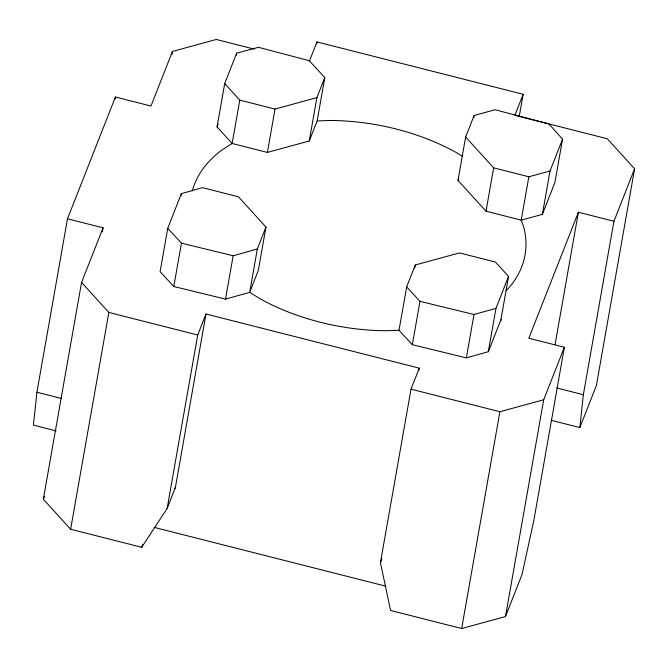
<?xml version="1.0" encoding="UTF-8"?>
<svg xmlns="http://www.w3.org/2000/svg" width="668" height="668" viewBox="0 0 668 668"><rect width="100%" height="100%" fill="white"/><g stroke="black" fill="none" stroke-linecap="round" stroke-linejoin="round"><path stroke-width="1" d="M254.441 49.156L216.265 39.47L172.453 51.436L150.968 106.037L115.422 97.01L67.493 218.803L36.915 392.25L33.4 425.107L56.112 430.877M551.209 420.306L579.849 427.57L583.356 394.713L613.942 221.267L634.6 168.77L607.312 138.752L514.886 115.28L523.144 94.28L316.958 41.934L309.451 61.022M418.919 370.222L419.287 368.168L205.986 314.01L175.4 487.456L167.142 508.457L141.716 547.301L70.624 529.248L43.336 499.23L81.563 282.422L103.047 227.83L67.493 218.803M115.063 99.064L115.422 97.01M102.321 231.93L103.047 227.83M70.624 529.248L108.851 312.449L81.563 282.422M171.91 54.525L172.453 51.436M265.964 227.07L257.33 248.997L249.69 292.359L258.316 270.431L265.964 227.07L238.443 196.793L202.596 187.683L181.379 193.62L167.735 228.297L160.095 271.659L173.797 286.514L225.517 299.122L249.69 292.359L260.386 298.947A169.513 102.488 10 0 0 385.545 330.727L399.013 330.276L412.323 344.696L466.347 357.873L488.316 351.719L500.916 319.713L508.557 276.352L495.322 262.006L459.475 252.913L415.287 264.987L406.662 286.914L399.013 330.276M181.028 195.641L181.379 193.62M173.797 286.514L181.437 243.152L167.735 228.297M217.05 126.903L224.698 83.542L236.664 53.139L258.499 47.311L309.234 60.705L324.79 77.563L317.15 120.925L309.251 140.99L267.384 152.429L232.138 143.486L217.05 126.903L218.177 124.048M236.305 55.16L236.664 53.139M167.142 508.457L197.72 335.01L205.986 314.01M224.698 83.542L239.779 100.125L232.138 143.486L221.551 150.275A169.513 102.488 10 0 0 192.284 190.99M225.517 299.122L233.165 255.769L257.33 248.997M267.384 152.429L275.032 109.068L316.899 97.628L324.79 77.563M316.599 43.988L316.958 41.934M309.251 140.99L316.899 97.628M414.753 268.01L415.287 264.987M412.323 344.696L419.972 301.335L406.662 286.914M613.942 221.267L578.396 212.24L528.814 338.233L564.368 347.26L533.782 520.706L522.009 574.563L505.476 616.564L461.663 628.53L390.571 610.485L380.434 562.606L411.02 389.16L419.287 368.168M457.998 180.385L465.638 137.023L474.121 115.472L495.055 109.744L548.971 123.972L562.548 139.144L554.899 182.506L542.366 214.361L521.215 220.148L486.003 211.205L457.998 180.385L458.732 178.515M473.771 117.493L474.121 115.472M486.003 211.205L493.652 167.843L465.638 137.023M466.347 357.873L473.996 314.511L495.965 308.365L508.557 276.352M519.17 116.858L523.144 94.28M488.316 351.719L495.965 308.365M562.548 139.144L550.014 171L528.864 176.786L521.215 220.148L523.704 226.986A169.513 102.488 10 0 1 506.202 290.697M461.663 628.53L499.898 411.73L543.71 399.756L564.368 347.26M542.366 214.361L550.014 171M505.476 616.564L543.71 399.756M555.05 344.638L578.396 212.24M634.6 168.77L596.374 385.578L579.849 427.57M43.336 499.23L44.464 496.357M141.716 547.301L142.843 544.437M380.434 562.606L381.937 558.79M174.273 489.185L175.4 487.456M317.15 120.925L330.618 120.465A169.513 102.488 10 0 1 455.776 152.246L462.365 156.304M181.437 243.152L233.165 255.769M419.972 301.335L473.996 314.511M239.779 100.125L275.032 109.068M493.652 167.843L528.864 176.786M556.695 387.941L583.356 394.713M108.851 312.449L197.72 335.01M411.02 389.16L499.898 411.73M36.915 392.25L61.598 398.512M154.032 527.336L385.678 586.145M500.916 319.713L501.326 320.156"/></g></svg>
